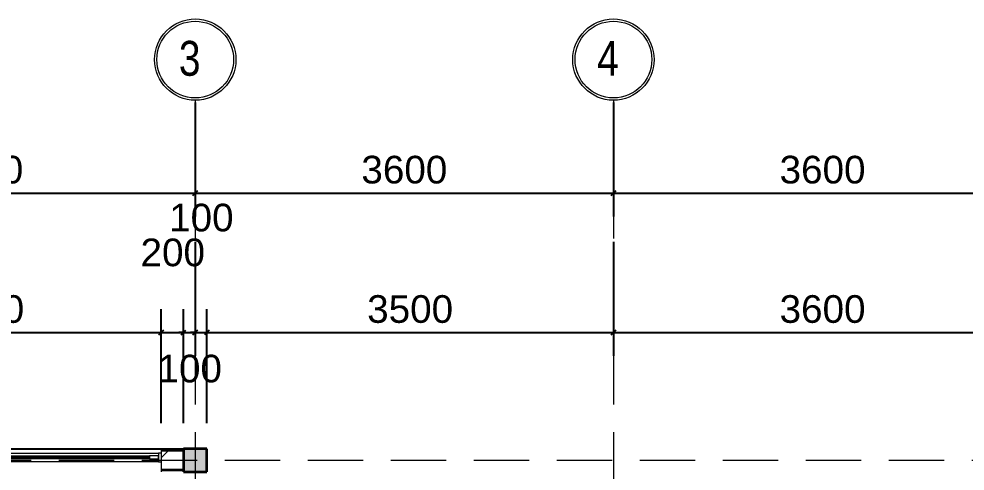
# Model space of a CAD drawing. Header units: millimetres. Extents: x -20510 to 108935, y -243239 to 20306.
# Drawn here: x 6532 to 14677, y -125192 to -121300 of the extents above; entities that cross this region are included whole.
import ezdxf

# ---------------------------------------------------------------- set-up
doc = ezdxf.new("R2010")
doc.units = ezdxf.units.MM
doc.linetypes.add('Hidden', pattern=[714.375, 476.25, -238.125])
for name, color, linetype, lineweight in [('A-ANNO-DIMS', 1, 'Continuous', 9), ('A-GLAZ', 4, 'Continuous', 18), ('A-WALL', 7, 'Continuous', 25), ('A-WALL-PATT', 8, 'Continuous', 18), ('S-COLS', 7, 'Continuous', 25), ('S-GRID', 1, 'Continuous', 9), ('S-GRID-IDEN', 1, 'Continuous', 9)]:
    doc.layers.add(name, color=color, linetype=linetype, lineweight=lineweight)
doc.styles.add('Arial_1', font='arial.ttf', dxfattribs={"width": 0.8, "height": 200})
doc.styles.add('Arial_5', font='arial.ttf', dxfattribs={"height": 238.125})
doc.dimstyles.new('SecretInternalLinAngDimStyle5p4736185', dxfattribs={"dimscale": 304.8, "dimtxt": 242.94927, "dimasz": 0.130208, "dimexe": 0.656168, "dimexo": 0.0625, "dimgap": 0.260417, "dimtad": 1, "dimdec": 0, "dimrnd": 100, "dimzin": 0, "dimdsep": 46, "dimtxsty": 'Arial_5', "dimblk1": 'OBLIQUE', "dimblk2": 'OBLIQUE', "dimsah": 1, "dimcen": 0.09, "dimdle": 0.492126, "dimazin": 0, "dimtfac": 1, "dimtdec": 4, "dimtix": 1, "dimtmove": 0, "dimatfit": 3, "dimfxl": 2.624672, "dimfxlon": 1, "dimtvp": 1, "dimtolj": 1, "dimtzin": 0, "dimarcsym": 2})
doc.dimstyles.new('SecretInternalLinAngDimStyle5p4736185_1', dxfattribs={"dimscale": 304.8, "dimtxt": 242.94927, "dimasz": 0.130208, "dimexe": 0.656168, "dimexo": 0.0625, "dimgap": 0.260417, "dimtad": 1, "dimdec": 0, "dimrnd": 100, "dimzin": 0, "dimdsep": 46, "dimtxsty": 'Arial_5', "dimblk1": 'OBLIQUE', "dimblk2": 'OBLIQUE', "dimsah": 1, "dimcen": 0.09, "dimdle": 0.492126, "dimazin": 0, "dimtfac": 1, "dimtdec": 4, "dimtix": 1, "dimtmove": 2, "dimatfit": 3, "dimfxl": 2.624672, "dimfxlon": 1, "dimtvp": 1, "dimtolj": 1, "dimtzin": 0, "dimarcsym": 2})

# ---------------------------------------------------------------- blocks, each defined once
blk = doc.blocks.new('CUA SO 2 CANH NHOM KINH O O THOANG - K3_3100x2100-2404852-05_MẶT BẰNG TẦNG ÁP MÁI')
at = {"layer": 'A-GLAZ'}
for p, q in [((-1525, 63), (-1550, 63)), ((-1525, -13), (-1525, 63)), ((-1449, 37.5), (-1525, 37.5)), ((-1525, 37.5), (-1525, 12.5)), ((-1525, 12.5), (-1449, 12.5)), ((-1449, 12.5), (-1449, 37.5)), ((-76, 27.5), (-1449, 27.5)), ((-1449, 27.5), (-1449, 22.5)), ((-1449, 22.5), (-76, 22.5)), ((0, 37.5), (-76, 37.5)), ((-76, 37.5), (-76, 12.5)), ((-76, 22.5), (-76, 27.5)), ((-76, 12.5), (0, 12.5)), ((0, 12.5), (0, 37.5)), ((76, 37.5), (0, 37.5)), ((0, 37.5), (0, 12.5)), ((0, 12.5), (76, 12.5)), ((76, 12.5), (76, 37.5)), ((1449, 27.5), (76, 27.5)), ((76, 27.5), (76, 22.5)), ((76, 22.5), (1449, 22.5)), ((1525, 37.5), (1449, 37.5)), ((1449, 37.5), (1449, 12.5)), ((1449, 22.5), (1449, 27.5)), ((1449, 12.5), (1525, 12.5)), ((1550, 63), (1525, 63)), ((1525, 63), (1525, -13)), ((1525, 12.5), (1525, 37.5)), ((-1550, -13), (-1525, -13)), ((1525, -13), (1550, -13))]:
    blk.add_line(p, q, dxfattribs=at)
at = {"layer": 'A-GLAZ', "lineweight": 9}
for p, q in [((-1525, 63), (1525, 63)), ((-1449, 37.5), (-76, 37.5)), ((-76, 12.5), (-1449, 12.5)), ((76, 37.5), (1449, 37.5)), ((1449, 12.5), (76, 12.5)), ((1525, -13), (-1525, -13))]:
    blk.add_line(p, q, dxfattribs=at)
blk = doc.blocks.new('M_Concrete-Rectangular-Column - COT200X200-2391835-05_MẶT BẰNG TẦNG ÁP MÁI')
at = {"layer": 'S-COLS', "lineweight": 35}
blk.add_hatch(color=256, dxfattribs=at).paths.add_polyline_path([(100, -100), (100, 100), (-100, 100), (-100, -100)])
for p, q in [((100, 100), (-100, 100)), ((-100, 100), (-100, -100)), ((100, -100), (100, 100)), ((-100, -100), (100, -100))]:
    blk.add_line(p, q, dxfattribs=at)
blk = doc.blocks.new('Grid - TRUC  D1-102336-05_MẶT BẰNG TẦNG ÁP MÁI')
at = {"layer": 'S-GRID-IDEN'}
for radius in [3.5, 3.3]:
    blk.add_circle((0, 0), radius, dxfattribs=at)
blk = doc.blocks.new('_Oblique')
at = {"color": 0, "linetype": 'ByBlock', "lineweight": -2}
blk.add_line((-0.5, -0.5), (0.5, 0.5), dxfattribs=at)
blk = doc.blocks.new('DIMBLOCK44-05_MẶT BẰNG TẦNG ÁP MÁI')
at = {"layer": 'A-ANNO-DIMS', "color": 0, "lineweight": -2, "transparency": 16777216}
for p, q in [((4350, -122019.1), (4350, -123000)), ((8050, -122019.1), (8050, -123000)), ((4200, -122800), (8200, -122800))]:
    blk.add_line(p, q, dxfattribs=at)
at = {"layer": 'Defpoints', "color": 0, "transparency": 16777216}
for p in [(4350, -122000), (8050, -122000), (8050, -122800)]:
    blk.add_point(p, dxfattribs=at)
at = {"layer": 'A-ANNO-DIMS', "color": 0, "lineweight": -2, "transparency": 16777216, "xscale": 39.6875, "yscale": 39.6875, "zscale": 39.6875, "rotation": 180}
blk.add_blockref('_Oblique', (4350, -122800), dxfattribs=at)
at = {"layer": 'A-ANNO-DIMS', "color": 0, "lineweight": -2, "transparency": 16777216, "xscale": 39.6875, "yscale": 39.6875, "zscale": 39.6875}
blk.add_blockref('_Oblique', (8050, -122800), dxfattribs=at)
at = {"layer": 'A-ANNO-DIMS', "color": 0, "transparency": 16777216, "insert": (6200, -122599), "char_height": 238.12, "width": 879.103, "attachment_point": 5, "style": 'Arial_5'}
blk.add_mtext('\\A1;3700', dxfattribs=at)
blk = doc.blocks.new('DIMBLOCK45-05_MẶT BẰNG TẦNG ÁP MÁI')
at = {"layer": 'A-ANNO-DIMS', "color": 0, "lineweight": -2, "transparency": 16777216}
for p, q in [((8050, -122019.1), (8050, -123000)), ((11650, -122019.1), (11650, -123000)), ((7900, -122800), (11800, -122800))]:
    blk.add_line(p, q, dxfattribs=at)
at = {"layer": 'Defpoints', "color": 0, "transparency": 16777216}
for p in [(8050, -122000), (11650, -122000), (11650, -122800)]:
    blk.add_point(p, dxfattribs=at)
at = {"layer": 'A-ANNO-DIMS', "color": 0, "lineweight": -2, "transparency": 16777216, "xscale": 39.6875, "yscale": 39.6875, "zscale": 39.6875, "rotation": 180}
blk.add_blockref('_Oblique', (8050, -122800), dxfattribs=at)
at = {"layer": 'A-ANNO-DIMS', "color": 0, "lineweight": -2, "transparency": 16777216, "xscale": 39.6875, "yscale": 39.6875, "zscale": 39.6875}
blk.add_blockref('_Oblique', (11650, -122800), dxfattribs=at)
at = {"layer": 'A-ANNO-DIMS', "color": 0, "transparency": 16777216, "insert": (9850, -122599), "char_height": 238.12, "width": 879.103, "attachment_point": 5, "style": 'Arial_5'}
blk.add_mtext('\\A1;3600', dxfattribs=at)
blk = doc.blocks.new('DIMBLOCK46-05_MẶT BẰNG TẦNG ÁP MÁI')
at = {"layer": 'A-ANNO-DIMS', "color": 0, "lineweight": -2, "transparency": 16777216}
for p, q in [((11650, -122019.1), (11650, -123000)), ((15250, -122019.1), (15250, -123000)), ((11500, -122800), (15400, -122800))]:
    blk.add_line(p, q, dxfattribs=at)
at = {"layer": 'Defpoints', "color": 0, "transparency": 16777216}
for p in [(11650, -122000), (15250, -122000), (15250, -122800)]:
    blk.add_point(p, dxfattribs=at)
at = {"layer": 'A-ANNO-DIMS', "color": 0, "lineweight": -2, "transparency": 16777216, "xscale": 39.6875, "yscale": 39.6875, "zscale": 39.6875, "rotation": 180}
blk.add_blockref('_Oblique', (11650, -122800), dxfattribs=at)
at = {"layer": 'A-ANNO-DIMS', "color": 0, "lineweight": -2, "transparency": 16777216, "xscale": 39.6875, "yscale": 39.6875, "zscale": 39.6875}
blk.add_blockref('_Oblique', (15250, -122800), dxfattribs=at)
at = {"layer": 'A-ANNO-DIMS', "color": 0, "transparency": 16777216, "insert": (13450, -122599), "char_height": 238.12, "width": 879.103, "attachment_point": 5, "style": 'Arial_5'}
blk.add_mtext('\\A1;3600', dxfattribs=at)
blk = doc.blocks.new('DIMBLOCK56-05_MẶT BẰNG TẦNG ÁP MÁI')
at = {"layer": 'A-ANNO-DIMS', "color": 0, "lineweight": -2, "transparency": 16777216}
for p, q in [((4658, -124780.9), (4658, -123800)), ((7758, -124780.9), (7758, -123800)), ((4508, -124000), (7908, -124000))]:
    blk.add_line(p, q, dxfattribs=at)
at = {"layer": 'Defpoints', "color": 0, "transparency": 16777216}
for p in [(7758, -124000), (4658, -124800), (7758, -124800)]:
    blk.add_point(p, dxfattribs=at)
at = {"layer": 'A-ANNO-DIMS', "color": 0, "lineweight": -2, "transparency": 16777216, "xscale": 39.6875, "yscale": 39.6875, "zscale": 39.6875, "rotation": 180}
blk.add_blockref('_Oblique', (4658, -124000), dxfattribs=at)
at = {"layer": 'A-ANNO-DIMS', "color": 0, "lineweight": -2, "transparency": 16777216, "xscale": 39.6875, "yscale": 39.6875, "zscale": 39.6875}
blk.add_blockref('_Oblique', (7758, -124000), dxfattribs=at)
at = {"layer": 'A-ANNO-DIMS', "color": 0, "transparency": 16777216, "insert": (6208, -123799), "char_height": 238.12, "width": 879.103, "attachment_point": 5, "style": 'Arial_5'}
blk.add_mtext('\\A1;3100', dxfattribs=at)
blk = doc.blocks.new('DIMBLOCK57-05_MẶT BẰNG TẦNG ÁP MÁI')
at = {"layer": 'A-ANNO-DIMS', "color": 0, "lineweight": -2, "transparency": 16777216}
for p, q in [((7758, -124780.9), (7758, -123800)), ((7950, -124780.9), (7950, -123800)), ((7608, -124000), (8100, -124000))]:
    blk.add_line(p, q, dxfattribs=at)
at = {"layer": 'Defpoints', "color": 0, "transparency": 16777216}
for p in [(7950, -124000), (7758, -124800), (7950, -124800)]:
    blk.add_point(p, dxfattribs=at)
at = {"layer": 'A-ANNO-DIMS', "color": 0, "lineweight": -2, "transparency": 16777216, "xscale": 39.6875, "yscale": 39.6875, "zscale": 39.6875, "rotation": 180}
blk.add_blockref('_Oblique', (7758, -124000), dxfattribs=at)
at = {"layer": 'A-ANNO-DIMS', "color": 0, "lineweight": -2, "transparency": 16777216, "xscale": 39.6875, "yscale": 39.6875, "zscale": 39.6875}
blk.add_blockref('_Oblique', (7950, -124000), dxfattribs=at)
at = {"layer": 'A-ANNO-DIMS', "color": 0, "transparency": 16777216, "insert": (7579.3, -123190.9), "char_height": 238.12, "width": 659.327, "attachment_point": 1, "line_spacing_factor": 0.941778, "style": 'Arial_5'}
blk.add_mtext('\\A1;200', dxfattribs=at)
blk = doc.blocks.new('DIMBLOCK58-05_MẶT BẰNG TẦNG ÁP MÁI')
at = {"layer": 'A-ANNO-DIMS', "color": 0, "lineweight": -2, "transparency": 16777216}
for p, q in [((8050, -123219.1), (8050, -124200)), ((7950, -124780.9), (7950, -123800)), ((7950, -124000), (7910.3, -124000)), ((7950, -124000), (8050, -124000)), ((8050, -124000), (8089.7, -124000))]:
    blk.add_line(p, q, dxfattribs=at)
at = {"layer": 'Defpoints', "color": 0, "transparency": 16777216}
for p in [(8050, -123200), (8050, -124000), (7950, -124800)]:
    blk.add_point(p, dxfattribs=at)
at = {"layer": 'A-ANNO-DIMS', "color": 0, "lineweight": -2, "transparency": 16777216, "xscale": 39.6875, "yscale": 39.6875, "zscale": 39.6875}
blk.add_blockref('_Oblique', (7950, -124000), dxfattribs=at)
at = {"layer": 'A-ANNO-DIMS', "color": 0, "lineweight": -2, "transparency": 16777216, "xscale": 39.6875, "yscale": 39.6875, "zscale": 39.6875, "rotation": 180}
blk.add_blockref('_Oblique', (8050, -124000), dxfattribs=at)
at = {"layer": 'A-ANNO-DIMS', "color": 0, "transparency": 16777216, "insert": (7725.3, -124190.9), "char_height": 238.12, "width": 659.327, "attachment_point": 1, "line_spacing_factor": 0.941778, "style": 'Arial_5'}
blk.add_mtext('\\A1;100', dxfattribs=at)
blk = doc.blocks.new('DIMBLOCK59-05_MẶT BẰNG TẦNG ÁP MÁI')
at = {"layer": 'A-ANNO-DIMS', "color": 0, "lineweight": -2, "transparency": 16777216}
for p, q in [((8050, -123219.1), (8050, -124200)), ((8150, -124780.9), (8150, -123800)), ((8050, -124000), (8010.3, -124000)), ((8050, -124000), (8150, -124000)), ((8150, -124000), (8189.7, -124000))]:
    blk.add_line(p, q, dxfattribs=at)
at = {"layer": 'Defpoints', "color": 0, "transparency": 16777216}
for p in [(8050, -123200), (8150, -124000), (8150, -124800)]:
    blk.add_point(p, dxfattribs=at)
at = {"layer": 'A-ANNO-DIMS', "color": 0, "lineweight": -2, "transparency": 16777216, "xscale": 39.6875, "yscale": 39.6875, "zscale": 39.6875}
blk.add_blockref('_Oblique', (8050, -124000), dxfattribs=at)
at = {"layer": 'A-ANNO-DIMS', "color": 0, "lineweight": -2, "transparency": 16777216, "xscale": 39.6875, "yscale": 39.6875, "zscale": 39.6875, "rotation": 180}
blk.add_blockref('_Oblique', (8150, -124000), dxfattribs=at)
at = {"layer": 'A-ANNO-DIMS', "color": 0, "transparency": 16777216, "insert": (7825.3, -122890.9), "char_height": 238.12, "width": 659.327, "attachment_point": 1, "line_spacing_factor": 0.941778, "style": 'Arial_5'}
blk.add_mtext('\\A1;100', dxfattribs=at)
blk = doc.blocks.new('DIMBLOCK60-05_MẶT BẰNG TẦNG ÁP MÁI')
at = {"layer": 'A-ANNO-DIMS', "color": 0, "lineweight": -2, "transparency": 16777216}
for p, q in [((11650, -123219.1), (11650, -124200)), ((8150, -124780.9), (8150, -123800)), ((8000, -124000), (11800, -124000))]:
    blk.add_line(p, q, dxfattribs=at)
at = {"layer": 'Defpoints', "color": 0, "transparency": 16777216}
for p in [(11650, -123200), (11650, -124000), (8150, -124800)]:
    blk.add_point(p, dxfattribs=at)
at = {"layer": 'A-ANNO-DIMS', "color": 0, "lineweight": -2, "transparency": 16777216, "xscale": 39.6875, "yscale": 39.6875, "zscale": 39.6875, "rotation": 180}
blk.add_blockref('_Oblique', (8150, -124000), dxfattribs=at)
at = {"layer": 'A-ANNO-DIMS', "color": 0, "lineweight": -2, "transparency": 16777216, "xscale": 39.6875, "yscale": 39.6875, "zscale": 39.6875}
blk.add_blockref('_Oblique', (11650, -124000), dxfattribs=at)
at = {"layer": 'A-ANNO-DIMS', "color": 0, "transparency": 16777216, "insert": (9900, -123799), "char_height": 238.12, "width": 879.103, "attachment_point": 5, "style": 'Arial_5'}
blk.add_mtext('\\A1;3500', dxfattribs=at)
blk = doc.blocks.new('DIMBLOCK61-05_MẶT BẰNG TẦNG ÁP MÁI')
at = {"layer": 'A-ANNO-DIMS', "color": 0, "lineweight": -2, "transparency": 16777216}
for p, q in [((11650, -123219.1), (11650, -124200)), ((15250, -123219.1), (15250, -124200)), ((11500, -124000), (15400, -124000))]:
    blk.add_line(p, q, dxfattribs=at)
at = {"layer": 'Defpoints', "color": 0, "transparency": 16777216}
for p in [(11650, -123200), (15250, -123200), (15250, -124000)]:
    blk.add_point(p, dxfattribs=at)
at = {"layer": 'A-ANNO-DIMS', "color": 0, "lineweight": -2, "transparency": 16777216, "xscale": 39.6875, "yscale": 39.6875, "zscale": 39.6875, "rotation": 180}
blk.add_blockref('_Oblique', (11650, -124000), dxfattribs=at)
at = {"layer": 'A-ANNO-DIMS', "color": 0, "lineweight": -2, "transparency": 16777216, "xscale": 39.6875, "yscale": 39.6875, "zscale": 39.6875}
blk.add_blockref('_Oblique', (15250, -124000), dxfattribs=at)
at = {"layer": 'A-ANNO-DIMS', "color": 0, "transparency": 16777216, "insert": (13450, -123799), "char_height": 238.12, "width": 879.103, "attachment_point": 5, "style": 'Arial_5'}
blk.add_mtext('\\A1;3600', dxfattribs=at)

msp = doc.modelspace()

# ---------------------------------------------------------------- hatches: boundary and pattern name
at = {"layer": 'A-WALL-PATT', "lineweight": 9}
h = msp.add_hatch(dxfattribs=at)
h.set_pattern_fill('FP_2', color=256, style=0, pattern_type=2)
h.set_pattern_definition([(0, (26776.95, -140000), (406.4, 101.6), [33.528, -271.272, 33.528, -271.272, -1625.6]), (0, (26776.95, -140000), (406.4, 101.6), [-609.6, 33.528, -576.072, 33.528, -271.272, -711.2]), (0, (26776.95, -140000), (406.4, 101.6), [-1524, 33.528, -169.672, 33.528, -474.472]), (120, (26929.35, -139949.2), (-291.1882, 301.15272), [33.528, -271.272, 33.528, -271.272, -1625.6]), (120, (26929.35, -139949.2), (-291.1882, 301.15272), [-609.6, 33.528, -576.072, 33.528, -271.272, -711.2]), (120, (26929.35, -139949.2), (-291.1882, 301.15272), [-1524, 33.528, -169.672, 33.528, -474.472]), (240, (26980.15, -139746), (-115.2118, -402.75272), [33.528, -271.272, 33.528, -271.272, -1625.6]), (240, (26980.15, -139746), (-115.2118, -402.75272), [-609.6, 33.528, -576.072, 33.528, -271.272, -711.2]), (240, (26980.15, -139746), (-115.2118, -402.75272), [-1524, 33.528, -169.672, 33.528, -474.472])])
h.paths.add_polyline_path([(4658, -125015), (4658, -125000), (4450, -125000), (4450, -125015)])
h.paths.add_polyline_path([(7950, -125015), (7950, -125000), (7758, -125000), (7758, -125015)])
h = msp.add_hatch(dxfattribs=at)
h.set_pattern_fill('FP_3', color=256, style=0, pattern_type=2)
h.set_pattern_definition([(45, (26776.95, -140000), (-212.132, 212.132), []), (135, (26776.95, -140000), (-212.132, -212.132), [])])
h.paths.add_polyline_path([(4658, -125185), (4658, -125015), (4450, -125015), (4450, -125185)])
h.paths.add_polyline_path([(7758, -125185), (7950, -125185), (7950, -125015), (7758, -125015), (7758, -125100)])

# ---------------------------------------------------------------- linework, layer by layer
at = {"layer": 'A-WALL'}
msp.add_line((4658, -125000), (7758, -125000), dxfattribs=at)
at = {"layer": 'A-WALL', "lineweight": 18}
for p, q in [((7950, -125000), (7758, -125000)), ((7758, -125000), (7758, -125200))]:
    msp.add_line(p, q, dxfattribs=at)
at = {"layer": 'A-WALL', "lineweight": 35}
for p, q in [((7950, -125015), (7758, -125015)), ((7950, -125185), (7758, -125185))]:
    msp.add_line(p, q, dxfattribs=at)
at = {"layer": 'S-GRID', "linetype": 'Hidden'}
for p, q in [((8050, -122000), (8050, -143000)), ((11650, -122000), (11650, -143000)), ((39500, -125100), (-3000, -125100))]:
    msp.add_line(p, q, dxfattribs=at)

# ---------------------------------------------------------------- block references
at = {"layer": 'A-GLAZ', "lineweight": 9}
msp.add_blockref('CUA SO 2 CANH NHOM KINH O O THOANG - K3_3100x2100-2404852-05_MẶT BẰNG TẦNG ÁP MÁI', (6208, -125100), dxfattribs=at)
at = {"layer": 'S-COLS', "lineweight": 35}
msp.add_blockref('M_Concrete-Rectangular-Column - COT200X200-2391835-05_MẶT BẰNG TẦNG ÁP MÁI', (8050, -125100), dxfattribs=at)
at = {"layer": 'S-GRID-IDEN', "xscale": 99.99999999999991, "yscale": 99.99999999999991, "zscale": 99.99999999999991, "rotation": 180}
for p in [(8050, -121650), (11650, -121650)]:
    msp.add_blockref('Grid - TRUC  D1-102336-05_MẶT BẰNG TẦNG ÁP MÁI', p, dxfattribs=at)

# ---------------------------------------------------------------- dimensions: what is measured, and where the dimension line sits
at = {"layer": 'A-ANNO-DIMS'}
for base, p1, p2, override, picture, middle in [((8050, -122800), (4350, -122000), (8050, -122000), {"dimpost": '<>', "dimfxl": 3700}, 'DIMBLOCK44-05_MẶT BẰNG TẦNG ÁP MÁI', (6200, -122599)), ((11650, -122800), (8050, -122000), (11650, -122000), {"dimpost": '<>', "dimfxl": 3600}, 'DIMBLOCK45-05_MẶT BẰNG TẦNG ÁP MÁI', (9850, -122599)), ((15250, -122800), (11650, -122000), (15250, -122000), {"dimpost": '<>', "dimfxl": 3600}, 'DIMBLOCK46-05_MẶT BẰNG TẦNG ÁP MÁI', (13450, -122599)), ((11650, -124000), (8150, -124800), (11650, -123200), {"dimpost": '<>', "dimfxl": 3848.376281}, 'DIMBLOCK60-05_MẶT BẰNG TẦNG ÁP MÁI', (9900, -123799)), ((15250, -124000), (11650, -123200), (15250, -123200), {"dimpost": '<>', "dimfxl": 3600}, 'DIMBLOCK61-05_MẶT BẰNG TẦNG ÁP MÁI', (13450, -123799)), ((7758, -124000), (4658, -124800), (7758, -124800), {"dimpost": '<>', "dimfxl": 3100}, 'DIMBLOCK56-05_MẶT BẰNG TẦNG ÁP MÁI', (6208, -123799))]:
    dim = msp.add_linear_dim(base=base, p1=p1, p2=p2, dimstyle='SecretInternalLinAngDimStyle5p4736185', override=override, dxfattribs=at)
    dim.commit()
    dim.dimension.update_dxf_attribs({"geometry": picture, "text_midpoint": middle})
for base, p1, p2, override, picture, middle in [((8150, -124000), (8050, -123200), (8150, -124800), {"dimpost": '<>', "dimfxl": 1603.121954}, 'DIMBLOCK59-05_MẶT BẰNG TẦNG ÁP MÁI', (8154.9, -123049.6)), ((7950, -124000), (7758, -124800), (7950, -124800), {"dimpost": '<>', "dimfxl": 191.995195}, 'DIMBLOCK57-05_MẶT BẰNG TẦNG ÁP MÁI', (7908.9, -123349.6)), ((8050, -124000), (7950, -124800), (8050, -123200), {"dimpost": '<>', "dimfxl": 1603.121954}, 'DIMBLOCK58-05_MẶT BẰNG TẦNG ÁP MÁI', (8054.9, -124349.6))]:
    dim = msp.add_linear_dim(base=base, p1=p1, p2=p2, dimstyle='SecretInternalLinAngDimStyle5p4736185_1', override=override, dxfattribs=at)
    dim.commit()
    dim.dimension.update_dxf_attribs({"geometry": picture, "text_midpoint": middle, "dimtype": 160})

# ---------------------------------------------------------------- next in the draw order: texts
at = {"layer": 'S-GRID-IDEN', "char_height": 300, "width": 288.607, "attachment_point": 1, "style": 'Arial_1', "bg_fill": 3, "box_fill_scale": 1.25, "bg_fill_color": 9, "bg_fill_true_color": 13158600, "bg_fill_transparency": 0}
for s, insert in [('3', (7909.2, -121489.2)), ('4', (11509.2, -121489.2))]:
    msp.add_mtext(s, dxfattribs=dict(at, insert=insert))

doc.saveas('drawing.dxf')
